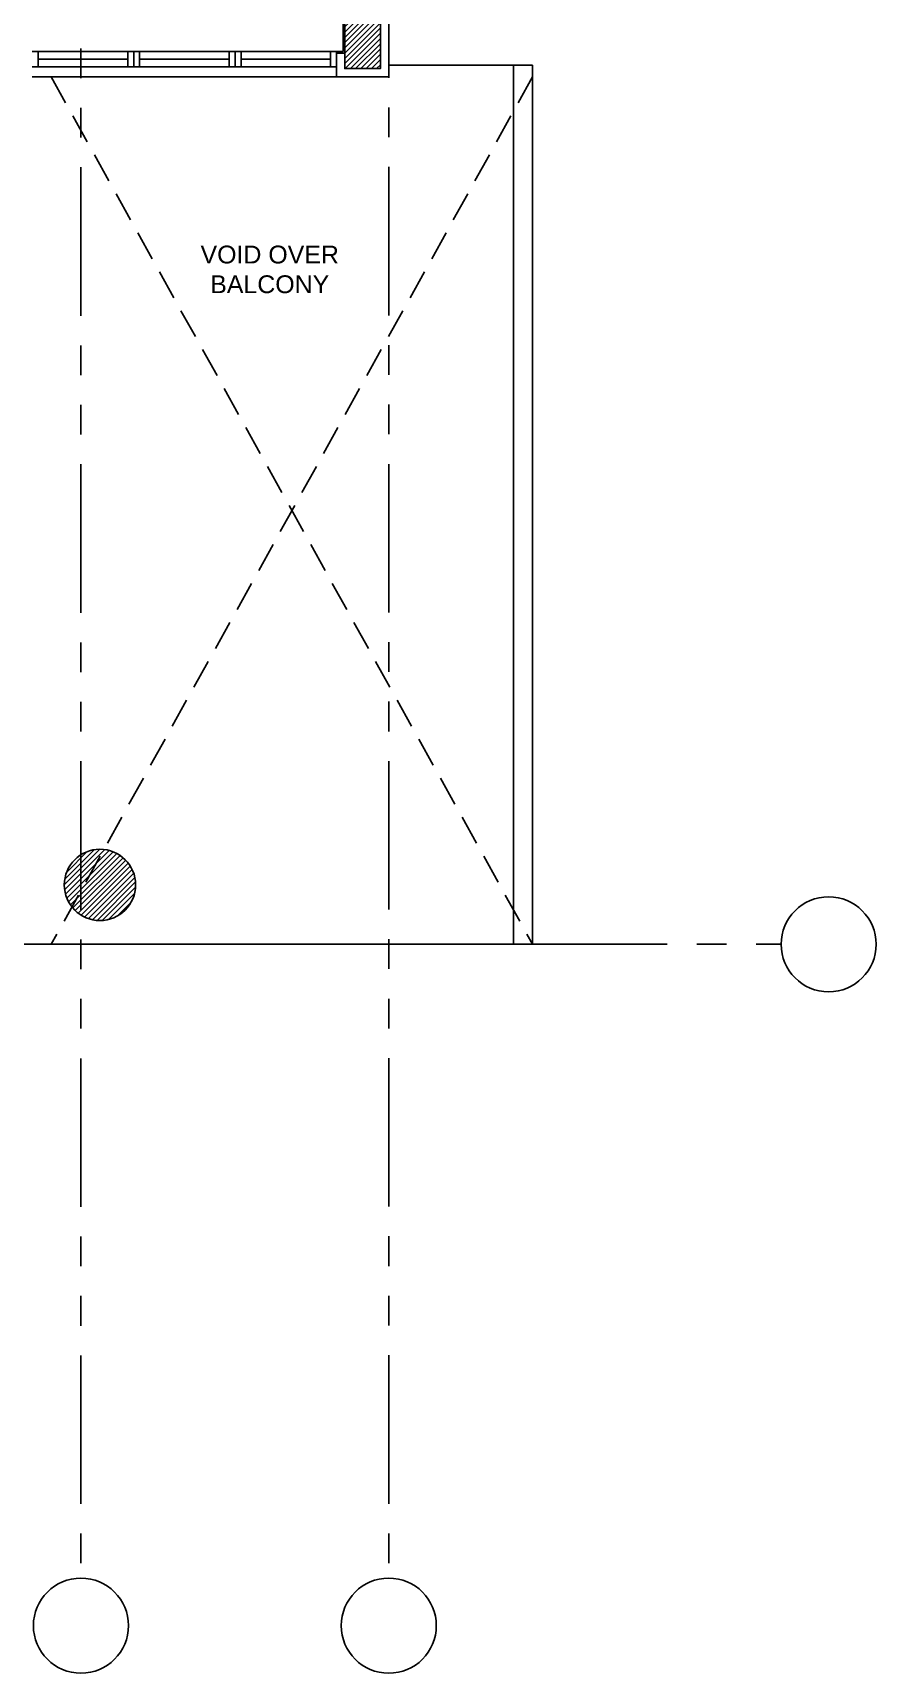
# Model space of a CAD drawing. Extents: x 83 to 143.2, y -2.6 to 70.8.
# Drawn here: x 130.56 to 137.66, y -2.63 to 11.17 of the extents above; entities that cross this region are included whole.
import ezdxf

# ---------------------------------------------------------------- set-up
doc = ezdxf.new("R2010")
doc.units = 0
doc.header["$MEASUREMENT"] = 0
doc.linetypes.add('AXIS_100$0$A-AXIS$0$PHANTOM', pattern=[2.5, 1.25, -0.25, 0.25, -0.25, 0.25, -0.25])
doc.linetypes.add('HIDDEN', pattern=[0.375, 0.25, -0.125])
for name, color, linetype in [('A-ALU', 9, 'CONTINUOUS'), ('A-HATCH-CONC', 8, 'CONTINUOUS'), ('a-hidden', 7, 'HIDDEN'), ('A-PLASTER', 8, 'CONTINUOUS'), ('A-PROJECTION', 9, 'CONTINUOUS'), ('a-revetement', 1, 'CONTINUOUS'), ('a-text-red', 10, 'CONTINUOUS'), ('AXIS_100$0$A-AXIS-100', 10, 'AXIS_100$0$A-AXIS$0$PHANTOM'), ('S-8TH$0$A-STR 7-8TH', 2, 'CONTINUOUS')]:
    doc.layers.add(name, color=color, linetype=linetype)
doc.styles.add('A100-STEXT', font='ARIAL.TTF', dxfattribs={"height": 0.25})
pattern_1 = [(45, (91.649424, -3e-10), (-0.022097087, 0.022097087), [])]

# ---------------------------------------------------------------- blocks, each defined once
blk = doc.blocks.new('A$C5D5B19F3')
at = {"layer": 'A-ALU'}
for p, q in [((41.468, 11.015), (38.908, 11.015)), ((38.958, 10.885), (38.958, 11.015)), ((39.712, 10.95), (38.958, 10.95)), ((39.712, 10.885), (39.712, 11.015)), ((39.762, 10.885), (39.762, 11.015)), ((39.812, 10.885), (39.812, 11.015)), ((40.565, 10.95), (39.812, 10.95)), ((40.565, 11.015), (40.565, 10.885)), ((40.615, 11.015), (40.615, 10.885)), ((40.665, 11.015), (40.665, 10.885)), ((41.418, 10.95), (40.665, 10.95)), ((41.418, 11.015), (41.418, 10.885)), ((41.468, 11.015), (41.468, 10.885)), ((41.468, 10.885), (38.908, 10.885))]:
    blk.add_line(p, q, dxfattribs=at)
blk = doc.blocks.new('A$C307E6C70')
at = {"layer": 'A-ALU'}
blk.add_blockref('A$C5D5B19F3', (0, 0), dxfattribs=at)

msp = doc.modelspace()

# ---------------------------------------------------------------- hatches: boundary and pattern name
at = {"layer": 'A-HATCH-CONC', "ltscale": 4}
h = msp.add_hatch(dxfattribs=at)
h.set_pattern_fill('ANSI31', color=256, scale=0.25, style=0)
h.set_pattern_definition(pattern_1)
h.paths.add_polyline_path([(133.48779, 13.83), (133.18779, 13.83), (133.18779, 10.87), (133.48779, 10.87)])
h = msp.add_hatch(dxfattribs=at)
h.set_pattern_fill('ANSI31', color=256, scale=0.25, style=0)
h.set_pattern_definition(pattern_1)
h.paths.add_polyline_path([(130.82779, 4, 1), (131.42779, 4, 1)])

# ---------------------------------------------------------------- linework, layer by layer
at = {"layer": 'A-ALU'}
msp.add_line((133.11779, 10.8), (130.55779, 10.8), dxfattribs=at)
at = {"layer": 'a-hidden'}
for p, q in [((130.71779, 10.8), (134.76779, 3.5)), ((134.76779, 10.8), (130.71779, 3.5))]:
    msp.add_line(p, q, dxfattribs=at)
at = {"layer": 'A-PLASTER'}
msp.add_lwpolyline([(133.11779, 11), (133.11779, 11.015), (133.17279, 11.015), (133.17279, 16.26), (132.35779, 16.26)], dxfattribs=at)
at = {"layer": 'A-PROJECTION'}
for p, q in [((133.55779, 10.9), (134.60779, 10.9)), ((133.71779, 10.9), (134.76779, 10.9)), ((134.60779, 10.9), (134.60779, 3.5)), ((134.76779, 10.9), (134.76779, 3.5)), ((127.50779, 3.5), (134.60779, 3.5)), ((127.66779, 3.5), (134.76779, 3.5))]:
    msp.add_line(p, q, dxfattribs=at)
at = {"layer": 'a-revetement'}
for p, q in [((133.55779, 10.8), (133.55779, 13.9)), ((133.11779, 10.8), (133.11779, 11)), ((133.11779, 11), (133.18779, 11)), ((133.55779, 10.8), (133.11779, 10.8))]:
    msp.add_line(p, q, dxfattribs=at)
at = {"layer": 'AXIS_100$0$A-AXIS-100'}
for p, q in [((133.55779, 57.54215), (133.55779, -1.8346)), ((130.96779, 25.04), (130.96779, -1.8346)), ((89.64942, 3.5), (136.85877, 3.5))]:
    msp.add_line(p, q, dxfattribs=at)
at = {"layer": 'AXIS_100$0$A-AXIS-100', "linetype": 'Continuous'}
for centre in [(137.25877, 3.5), (130.96779, -2.2346), (133.55779, -2.2346)]:
    msp.add_circle(centre, 0.4, dxfattribs=at)
at = {"layer": 'S-8TH$0$A-STR 7-8TH'}
msp.add_lwpolyline([(133.18779, 13.83), (133.48779, 13.83), (133.48779, 10.87), (133.18779, 10.87)], close=True, dxfattribs=at)
msp.add_circle((131.12779, 4), 0.3, dxfattribs=at)

# ---------------------------------------------------------------- block references
at = {"layer": 'A-ALU'}
msp.add_blockref('A$C307E6C70', (91.64942, 0), dxfattribs=at)

# ---------------------------------------------------------------- texts
at = {"layer": 'a-text-red', "insert": (132.55618, 9.38014), "char_height": 0.15, "width": 7.586, "attachment_point": 2, "style": 'A100-STEXT'}
msp.add_mtext('VOID OVER\\PBALCONY', dxfattribs=at)

doc.saveas('drawing.dxf')
